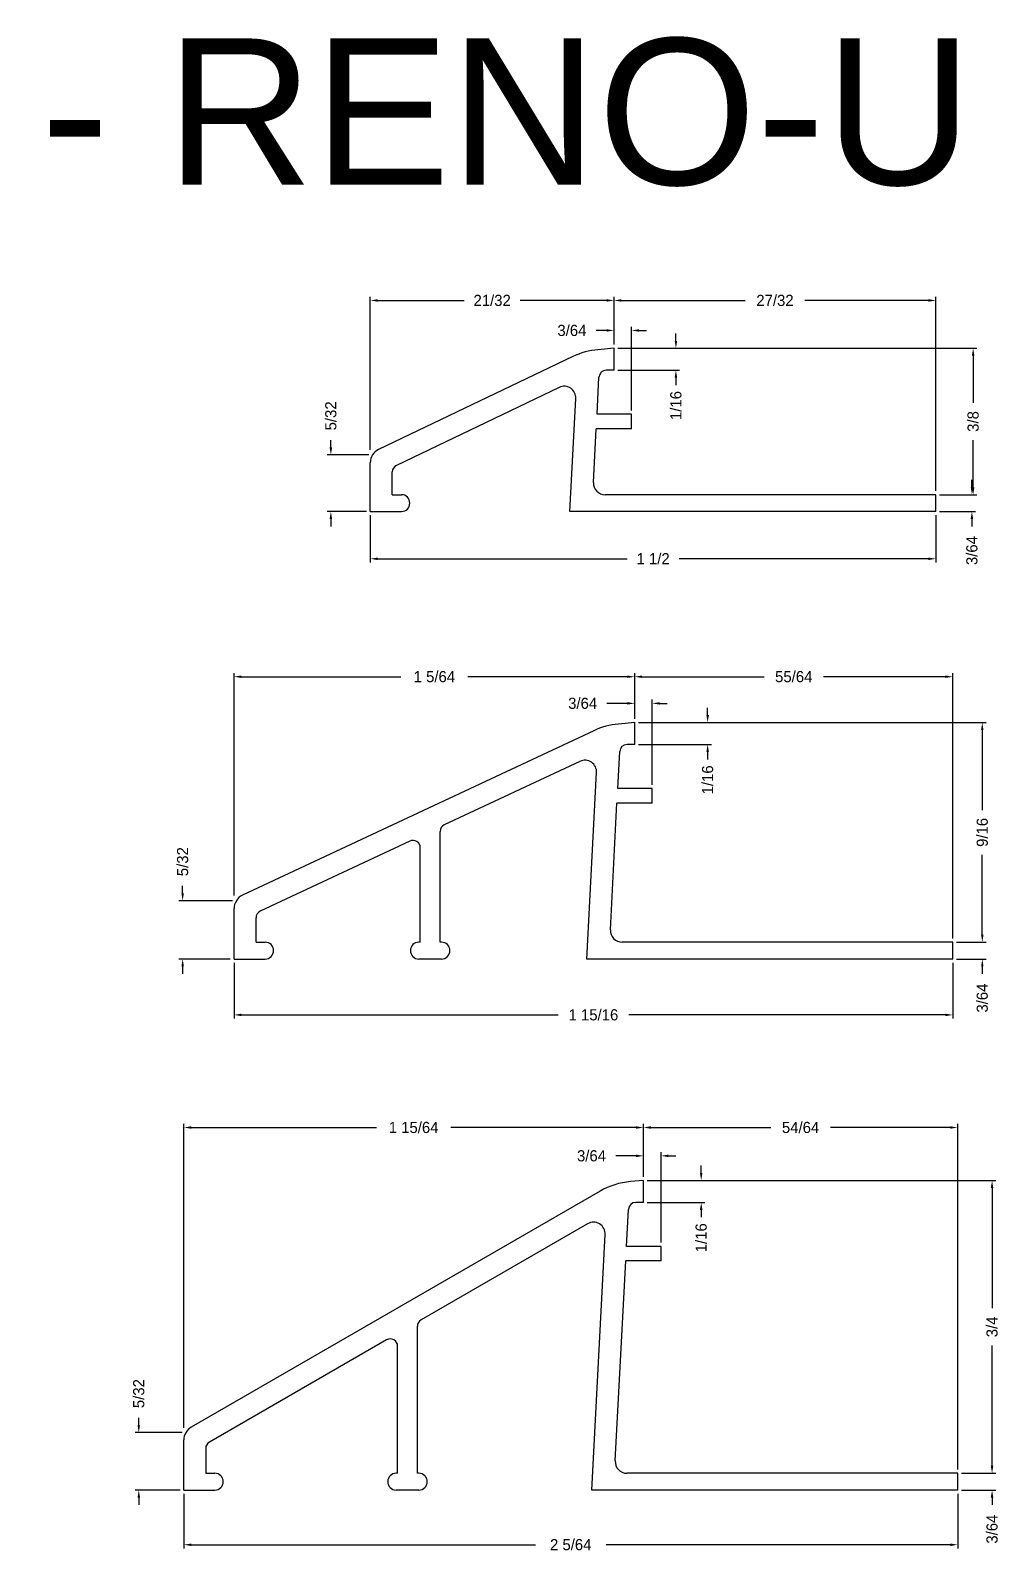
# Model space of a CAD drawing. Extents: x 0.39 to 5.6, y 0.63 to 4.76.
# Drawn here: x 2.995 to 5.601, y 0.635 to 4.752 of the extents above; entities that cross this region are included whole.
import ezdxf

# ---------------------------------------------------------------- set-up
doc = ezdxf.new("R2010")
doc.units = 0
doc.header["$MEASUREMENT"] = 0
for name, color, linetype in [('DETAIL', 7, 'CONTINUOUS'), ('SCHLUTER-RENO-U-100', 7, 'CONTINUOUS'), ('SCHLUTER-RENO-U-150', 7, 'CONTINUOUS'), ('SCHLUTER-RENO-U-200', 7, 'CONTINUOUS'), ('TEXT', 7, 'CONTINUOUS')]:
    doc.layers.add(name, color=color, linetype=linetype)
doc.styles.add('STYLE1', font='ARIAL.TTF')
doc.dimstyles.get("Standard").update_dxf_attribs({"dimtxt": 0.18, "dimasz": 0.18, "dimexe": 0.18, "dimexo": 0.0625, "dimgap": 0.09, "dimtad": 0, "dimtih": 1, "dimtoh": 1, "dimdec": 4, "dimzin": 0, "dimdsep": 46, "dimtxsty": 'Standard', "dimcen": 0.09, "dimadec": 0, "dimazin": 0, "dimtfac": 1, "dimtdec": 4, "dimtofl": 0, "dimtmove": 0, "dimatfit": 0, "dimfxl": 0, "dimtolj": 1, "dimtzin": 0, "dimarcsym": 0})

# ---------------------------------------------------------------- blocks, each defined once
blk = doc.blocks.new('*D0')
at = {"layer": 'DETAIL', "color": 0, "linetype": 'Continuous', "lineweight": -2}
for p, q in [((3.407, 0.9941), (3.407, 1.8117)), ((4.6433, 1.6693), (4.6433, 1.8117)), ((3.427, 1.8017), (3.9252, 1.8017)), ((4.6233, 1.8017), (4.1252, 1.8017))]:
    blk.add_line(p, q, dxfattribs=at)
at = {"layer": 'DETAIL', "color": 0, "linetype": 'Continuous'}
for points in [[(3.427, 1.8051), (3.427, 1.7984), (3.407, 1.8017)], [(4.6233, 1.8051), (4.6233, 1.7984), (4.6433, 1.8017)]]:
    blk.add_solid(points, dxfattribs=at)
at = {"layer": 'DETAIL', "color": 7, "linetype": 'Continuous', "insert": (4.0252, 1.8017), "char_height": 0.03, "attachment_point": 5}
blk.add_mtext('\\A1;1 15/64', dxfattribs=at)
blk = doc.blocks.new('*D2')
at = {"layer": 'DETAIL', "color": 0, "linetype": 'Continuous', "lineweight": -2}
for p, q in [((3.5422, 2.4256), (3.5422, 3.024)), ((3.5622, 3.014), (3.991, 3.014)), ((4.5998, 3.014), (4.171, 3.014)), ((4.6198, 2.9007), (4.6198, 3.024))]:
    blk.add_line(p, q, dxfattribs=at)
at = {"layer": 'DETAIL', "color": 0, "linetype": 'Continuous'}
for points in [[(3.5622, 3.0174), (3.5622, 3.0107), (3.5422, 3.014)], [(4.5998, 3.0174), (4.5998, 3.0107), (4.6198, 3.014)]]:
    blk.add_solid(points, dxfattribs=at)
at = {"layer": 'DETAIL', "color": 7, "linetype": 'Continuous', "insert": (4.081, 3.014), "char_height": 0.03, "attachment_point": 5}
blk.add_mtext('\\A1;1 5/64', dxfattribs=at)
blk = doc.blocks.new('*D4')
at = {"layer": 'DETAIL', "color": 0, "linetype": 'Continuous', "lineweight": -2}
for p, q in [((3.9086, 3.6243), (3.9086, 4.0359)), ((4.5641, 3.9073), (4.5641, 4.0359)), ((3.9286, 4.0259), (4.1614, 4.0259)), ((4.5441, 4.0259), (4.3114, 4.0259))]:
    blk.add_line(p, q, dxfattribs=at)
at = {"layer": 'DETAIL', "color": 0, "linetype": 'Continuous'}
for points in [[(3.9286, 4.0293), (3.9286, 4.0226), (3.9086, 4.0259)], [(4.5441, 4.0293), (4.5441, 4.0226), (4.5641, 4.0259)]]:
    blk.add_solid(points, dxfattribs=at)
at = {"layer": 'DETAIL', "color": 7, "linetype": 'Continuous', "insert": (4.2364, 4.0259), "char_height": 0.03, "attachment_point": 5}
blk.add_mtext('\\A1;21/32', dxfattribs=at)
blk = doc.blocks.new('*D6')
at = {"layer": 'DETAIL', "color": 0, "linetype": 'Continuous', "lineweight": -2}
for p, q in [((4.6433, 1.6693), (4.6433, 1.7355)), ((4.6905, 1.4922), (4.6905, 1.7355)), ((4.6233, 1.7255), (4.5686, 1.7255)), ((4.7105, 1.7255), (4.7305, 1.7255))]:
    blk.add_line(p, q, dxfattribs=at)
at = {"layer": 'DETAIL', "color": 0, "linetype": 'Continuous'}
for points in [[(4.6233, 1.7289), (4.6233, 1.7222), (4.6433, 1.7255)], [(4.7105, 1.7289), (4.7105, 1.7222), (4.6905, 1.7255)]]:
    blk.add_solid(points, dxfattribs=at)
at = {"layer": 'DETAIL', "color": 7, "linetype": 'Continuous', "insert": (4.5036, 1.7255), "char_height": 0.03, "attachment_point": 5}
blk.add_mtext('\\A1;3/64', dxfattribs=at)
blk = doc.blocks.new('*D7')
at = {"layer": 'DETAIL', "color": 0, "linetype": 'Continuous', "lineweight": -2}
for p, q in [((4.7986, 1.6793), (4.7986, 1.6993)), ((4.6533, 1.6593), (4.8086, 1.6593)), ((4.6533, 1.6003), (4.8086, 1.6003)), ((4.7986, 1.5803), (4.7986, 1.5603))]:
    blk.add_line(p, q, dxfattribs=at)
at = {"layer": 'DETAIL', "color": 0, "linetype": 'Continuous'}
for points in [[(4.7952, 1.6793), (4.8019, 1.6793), (4.7986, 1.6593)], [(4.7952, 1.5803), (4.8019, 1.5803), (4.7986, 1.6003)]]:
    blk.add_solid(points, dxfattribs=at)
at = {"layer": 'DETAIL', "color": 7, "linetype": 'Continuous', "insert": (4.7986, 1.5053), "char_height": 0.03, "attachment_point": 5, "rotation": 90}
blk.add_mtext('\\A1;1/16', dxfattribs=at)
blk = doc.blocks.new('*D8')
at = {"layer": 'DETAIL', "color": 0, "linetype": 'Continuous', "lineweight": -2}
for p, q in [((5.5809, 0.8919), (5.5809, 0.9119)), ((5.4984, 0.8719), (5.5909, 0.8719)), ((5.4984, 0.8266), (5.5909, 0.8266)), ((5.5809, 0.8066), (5.5809, 0.7866))]:
    blk.add_line(p, q, dxfattribs=at)
at = {"layer": 'DETAIL', "color": 0, "linetype": 'Continuous'}
for points in [[(5.5775, 0.8919), (5.5842, 0.8919), (5.5809, 0.8719)], [(5.5775, 0.8066), (5.5842, 0.8066), (5.5809, 0.8266)]]:
    blk.add_solid(points, dxfattribs=at)
at = {"layer": 'DETAIL', "color": 7, "linetype": 'Continuous', "insert": (5.5809, 0.7216), "char_height": 0.03, "attachment_point": 5, "rotation": 90}
blk.add_mtext('\\A1;3/64', dxfattribs=at)
blk = doc.blocks.new('*D9')
at = {"layer": 'DETAIL', "color": 0, "linetype": 'Continuous', "lineweight": -2}
for p, q in [((4.6533, 1.6593), (5.5909, 1.6593)), ((5.5809, 1.6393), (5.5809, 1.3156)), ((5.5809, 0.8919), (5.5809, 1.2156)), ((5.4984, 0.8719), (5.5909, 0.8719))]:
    blk.add_line(p, q, dxfattribs=at)
at = {"layer": 'DETAIL', "color": 0, "linetype": 'Continuous'}
for points in [[(5.5775, 1.6393), (5.5842, 1.6393), (5.5809, 1.6593)], [(5.5775, 0.8919), (5.5842, 0.8919), (5.5809, 0.8719)]]:
    blk.add_solid(points, dxfattribs=at)
at = {"layer": 'DETAIL', "color": 7, "linetype": 'Continuous', "insert": (5.5809, 1.2656), "char_height": 0.03, "attachment_point": 5, "rotation": 90}
blk.add_mtext('\\A1;3/4', dxfattribs=at)
blk = doc.blocks.new('*D10')
at = {"layer": 'DETAIL', "color": 0, "linetype": 'Continuous', "lineweight": -2}
for p, q in [((3.407, 0.8166), (3.407, 0.6697)), ((5.4884, 0.8166), (5.4884, 0.6697)), ((3.427, 0.6797), (4.3527, 0.6797)), ((5.4684, 0.6797), (4.5427, 0.6797))]:
    blk.add_line(p, q, dxfattribs=at)
at = {"layer": 'DETAIL', "color": 0, "linetype": 'Continuous'}
for points in [[(3.427, 0.683), (3.427, 0.6763), (3.407, 0.6797)], [(5.4684, 0.683), (5.4684, 0.6763), (5.4884, 0.6797)]]:
    blk.add_solid(points, dxfattribs=at)
at = {"layer": 'DETAIL', "color": 7, "linetype": 'Continuous', "insert": (4.4477, 0.6797), "char_height": 0.03, "attachment_point": 5}
blk.add_mtext('\\A1;2 5/64', dxfattribs=at)
blk = doc.blocks.new('*D16')
at = {"layer": 'DETAIL', "color": 0, "linetype": 'Continuous', "lineweight": -2}
for p, q in [((4.8159, 2.9107), (4.8159, 2.9307)), ((4.6298, 2.8907), (4.8259, 2.8907)), ((4.6298, 2.8316), (4.8259, 2.8316)), ((4.8159, 2.8116), (4.8159, 2.7916))]:
    blk.add_line(p, q, dxfattribs=at)
at = {"layer": 'DETAIL', "color": 0, "linetype": 'Continuous'}
for points in [[(4.8126, 2.9107), (4.8193, 2.9107), (4.8159, 2.8907)], [(4.8126, 2.8116), (4.8193, 2.8116), (4.8159, 2.8316)]]:
    blk.add_solid(points, dxfattribs=at)
at = {"layer": 'DETAIL', "color": 7, "linetype": 'Continuous', "insert": (4.8159, 2.7366), "char_height": 0.03, "attachment_point": 5, "rotation": 90}
blk.add_mtext('\\A1;1/16', dxfattribs=at)
blk = doc.blocks.new('*D17')
at = {"layer": 'DETAIL', "color": 0, "linetype": 'Continuous', "lineweight": -2}
for p, q in [((4.5998, 2.9424), (4.5448, 2.9424)), ((4.6198, 2.9007), (4.6198, 2.9524)), ((4.6671, 2.7235), (4.6671, 2.9524)), ((4.6871, 2.9424), (4.7071, 2.9424))]:
    blk.add_line(p, q, dxfattribs=at)
at = {"layer": 'DETAIL', "color": 0, "linetype": 'Continuous'}
for points in [[(4.5998, 2.9457), (4.5998, 2.939), (4.6198, 2.9424)], [(4.6871, 2.9457), (4.6871, 2.939), (4.6671, 2.9424)]]:
    blk.add_solid(points, dxfattribs=at)
at = {"layer": 'DETAIL', "color": 7, "linetype": 'Continuous', "insert": (4.4798, 2.9424), "char_height": 0.03, "attachment_point": 5}
blk.add_mtext('\\A1;3/64', dxfattribs=at)
blk = doc.blocks.new('*D18')
at = {"layer": 'DETAIL', "color": 0, "linetype": 'Continuous', "lineweight": -2}
for p, q in [((3.5422, 2.2448), (3.5422, 2.0946)), ((5.4753, 2.2448), (5.4753, 2.0946)), ((3.5622, 2.1046), (4.4137, 2.1046)), ((5.4553, 2.1046), (4.6037, 2.1046))]:
    blk.add_line(p, q, dxfattribs=at)
at = {"layer": 'DETAIL', "color": 0, "linetype": 'Continuous'}
for points in [[(3.5622, 2.1079), (3.5622, 2.1012), (3.5422, 2.1046)], [(5.4553, 2.1079), (5.4553, 2.1012), (5.4753, 2.1046)]]:
    blk.add_solid(points, dxfattribs=at)
at = {"layer": 'DETAIL', "color": 7, "linetype": 'Continuous', "insert": (4.5087, 2.1046), "char_height": 0.03, "attachment_point": 5}
blk.add_mtext('\\A1;1 15/16', dxfattribs=at)
blk = doc.blocks.new('*D19')
at = {"layer": 'DETAIL', "color": 0, "linetype": 'Continuous', "lineweight": -2}
for p, q in [((5.5546, 2.3201), (5.5546, 2.3401)), ((5.4853, 2.3001), (5.5646, 2.3001)), ((5.4853, 2.2548), (5.5646, 2.2548)), ((5.5546, 2.2348), (5.5546, 2.2148))]:
    blk.add_line(p, q, dxfattribs=at)
at = {"layer": 'DETAIL', "color": 0, "linetype": 'Continuous'}
for points in [[(5.5513, 2.3201), (5.5579, 2.3201), (5.5546, 2.3001)], [(5.5513, 2.2348), (5.5579, 2.2348), (5.5546, 2.2548)]]:
    blk.add_solid(points, dxfattribs=at)
at = {"layer": 'DETAIL', "color": 7, "linetype": 'Continuous', "insert": (5.5546, 2.1498), "char_height": 0.03, "attachment_point": 5, "rotation": 90}
blk.add_mtext('\\A1;3/64', dxfattribs=at)
blk = doc.blocks.new('*D20')
at = {"layer": 'DETAIL', "color": 0, "linetype": 'Continuous', "lineweight": -2}
for p, q in [((4.6298, 2.8907), (5.5646, 2.8907)), ((5.5546, 2.8707), (5.5546, 2.6554)), ((5.5546, 2.3201), (5.5546, 2.5354)), ((5.4853, 2.3001), (5.5646, 2.3001))]:
    blk.add_line(p, q, dxfattribs=at)
at = {"layer": 'DETAIL', "color": 0, "linetype": 'Continuous'}
for points in [[(5.5513, 2.8707), (5.5579, 2.8707), (5.5546, 2.8907)], [(5.5513, 2.3201), (5.5579, 2.3201), (5.5546, 2.3001)]]:
    blk.add_solid(points, dxfattribs=at)
at = {"layer": 'DETAIL', "color": 7, "linetype": 'Continuous', "insert": (5.5546, 2.5954), "char_height": 0.03, "attachment_point": 5, "rotation": 90}
blk.add_mtext('\\A1;9/16', dxfattribs=at)
blk = doc.blocks.new('*D26')
at = {"layer": 'DETAIL', "color": 0, "linetype": 'Continuous', "lineweight": -2}
for p, q in [((4.7306, 3.9173), (4.7306, 3.9373)), ((4.5741, 3.8973), (4.7406, 3.8973)), ((4.5741, 3.8383), (4.7406, 3.8383)), ((4.7306, 3.8183), (4.7306, 3.7983))]:
    blk.add_line(p, q, dxfattribs=at)
at = {"layer": 'DETAIL', "color": 0, "linetype": 'Continuous'}
for points in [[(4.7273, 3.9173), (4.734, 3.9173), (4.7306, 3.8973)], [(4.7273, 3.8183), (4.734, 3.8183), (4.7306, 3.8383)]]:
    blk.add_solid(points, dxfattribs=at)
at = {"layer": 'DETAIL', "color": 7, "linetype": 'Continuous', "insert": (4.7306, 3.7433), "char_height": 0.03, "attachment_point": 5, "rotation": 90}
blk.add_mtext('\\A1;1/16', dxfattribs=at)
blk = doc.blocks.new('*D27')
at = {"layer": 'DETAIL', "color": 0, "linetype": 'Continuous', "lineweight": -2}
for p, q in [((4.5641, 3.9073), (4.5641, 3.9552)), ((4.6113, 3.7302), (4.6113, 3.9552)), ((4.5441, 3.9452), (4.5159, 3.9452)), ((4.6313, 3.9452), (4.6513, 3.9452))]:
    blk.add_line(p, q, dxfattribs=at)
at = {"layer": 'DETAIL', "color": 0, "linetype": 'Continuous'}
for points in [[(4.5441, 3.9486), (4.5441, 3.9419), (4.5641, 3.9452)], [(4.6313, 3.9486), (4.6313, 3.9419), (4.6113, 3.9452)]]:
    blk.add_solid(points, dxfattribs=at)
at = {"layer": 'DETAIL', "color": 7, "linetype": 'Continuous', "insert": (4.4509, 3.9452), "char_height": 0.03, "attachment_point": 5}
blk.add_mtext('\\A1;3/64', dxfattribs=at)
blk = doc.blocks.new('*D28')
at = {"layer": 'DETAIL', "color": 0, "linetype": 'Continuous', "lineweight": -2}
for p, q in [((3.9086, 3.4483), (3.9086, 3.3212)), ((5.4299, 3.4483), (5.4299, 3.3212)), ((3.9286, 3.3312), (4.5993, 3.3312)), ((5.4099, 3.3312), (4.7393, 3.3312))]:
    blk.add_line(p, q, dxfattribs=at)
at = {"layer": 'DETAIL', "color": 0, "linetype": 'Continuous'}
for points in [[(3.9286, 3.3345), (3.9286, 3.3278), (3.9086, 3.3312)], [(5.4099, 3.3345), (5.4099, 3.3278), (5.4299, 3.3312)]]:
    blk.add_solid(points, dxfattribs=at)
at = {"layer": 'DETAIL', "color": 7, "linetype": 'Continuous', "insert": (4.6693, 3.3312), "char_height": 0.03, "attachment_point": 5}
blk.add_mtext('\\A1;1 1/2', dxfattribs=at)
blk = doc.blocks.new('*D29')
at = {"layer": 'DETAIL', "color": 0, "linetype": 'Continuous', "lineweight": -2}
for p, q in [((4.5741, 3.8973), (5.54, 3.8973)), ((5.53, 3.8773), (5.53, 3.7505)), ((5.53, 3.5236), (5.53, 3.6505)), ((5.4399, 3.5036), (5.54, 3.5036))]:
    blk.add_line(p, q, dxfattribs=at)
at = {"layer": 'DETAIL', "color": 0, "linetype": 'Continuous'}
for points in [[(5.5266, 3.8773), (5.5333, 3.8773), (5.53, 3.8973)], [(5.5266, 3.5236), (5.5333, 3.5236), (5.53, 3.5036)]]:
    blk.add_solid(points, dxfattribs=at)
at = {"layer": 'DETAIL', "color": 7, "linetype": 'Continuous', "insert": (5.53, 3.7005), "char_height": 0.03, "attachment_point": 5, "rotation": 90}
blk.add_mtext('\\A1;3/8', dxfattribs=at)
blk = doc.blocks.new('*D30')
at = {"layer": 'DETAIL', "color": 0, "linetype": 'Continuous', "lineweight": -2}
for p, q in [((5.5267, 3.5236), (5.5267, 3.5436)), ((5.4399, 3.5036), (5.5367, 3.5036)), ((5.4399, 3.4583), (5.5367, 3.4583)), ((5.5267, 3.4383), (5.5267, 3.4183))]:
    blk.add_line(p, q, dxfattribs=at)
at = {"layer": 'DETAIL', "color": 0, "linetype": 'Continuous'}
for points in [[(5.5234, 3.5236), (5.53, 3.5236), (5.5267, 3.5036)], [(5.5234, 3.4383), (5.53, 3.4383), (5.5267, 3.4583)]]:
    blk.add_solid(points, dxfattribs=at)
at = {"layer": 'DETAIL', "color": 7, "linetype": 'Continuous', "insert": (5.5267, 3.3533), "char_height": 0.03, "attachment_point": 5, "rotation": 90}
blk.add_mtext('\\A1;3/64', dxfattribs=at)
blk = doc.blocks.new('*D38')
at = {"layer": 'DETAIL', "color": 0, "linetype": 'Continuous', "lineweight": -2}
for p, q in [((4.5641, 3.9073), (4.5641, 4.0359)), ((5.4299, 3.5136), (5.4299, 4.0359)), ((4.5841, 4.0259), (4.917, 4.0259)), ((5.4099, 4.0259), (5.077, 4.0259))]:
    blk.add_line(p, q, dxfattribs=at)
at = {"layer": 'DETAIL', "color": 0, "linetype": 'Continuous'}
for points in [[(4.5841, 4.0293), (4.5841, 4.0226), (4.5641, 4.0259)], [(5.4099, 4.0293), (5.4099, 4.0226), (5.4299, 4.0259)]]:
    blk.add_solid(points, dxfattribs=at)
at = {"layer": 'DETAIL', "color": 7, "linetype": 'Continuous', "insert": (4.997, 4.0259), "char_height": 0.03, "attachment_point": 5}
blk.add_mtext('\\A1;27/32', dxfattribs=at)
blk = doc.blocks.new('*D39')
at = {"layer": 'DETAIL', "color": 0, "linetype": 'Continuous', "lineweight": -2}
for p, q in [((3.8026, 3.6305), (3.8026, 3.6505)), ((3.9047, 3.6105), (3.7926, 3.6105)), ((3.8986, 3.4583), (3.7926, 3.4583)), ((3.8026, 3.4383), (3.8026, 3.4183))]:
    blk.add_line(p, q, dxfattribs=at)
at = {"layer": 'DETAIL', "color": 0, "linetype": 'Continuous'}
for points in [[(3.7993, 3.6305), (3.806, 3.6305), (3.8026, 3.6105)], [(3.7993, 3.4383), (3.806, 3.4383), (3.8026, 3.4583)]]:
    blk.add_solid(points, dxfattribs=at)
at = {"layer": 'DETAIL', "color": 7, "linetype": 'Continuous', "insert": (3.8026, 3.7155), "char_height": 0.03, "attachment_point": 5, "rotation": 90}
blk.add_mtext('\\A1;5/32', dxfattribs=at)
blk = doc.blocks.new('*D42')
at = {"layer": 'DETAIL', "color": 0, "linetype": 'Continuous', "lineweight": -2}
for p, q in [((4.6198, 2.9007), (4.6198, 3.024)), ((4.6398, 3.014), (4.9675, 3.014)), ((5.4553, 3.014), (5.1275, 3.014)), ((5.4753, 2.3101), (5.4753, 3.024))]:
    blk.add_line(p, q, dxfattribs=at)
at = {"layer": 'DETAIL', "color": 0, "linetype": 'Continuous'}
for points in [[(4.6398, 3.0174), (4.6398, 3.0107), (4.6198, 3.014)], [(5.4553, 3.0174), (5.4553, 3.0107), (5.4753, 3.014)]]:
    blk.add_solid(points, dxfattribs=at)
at = {"layer": 'DETAIL', "color": 7, "linetype": 'Continuous', "insert": (5.0475, 3.014), "char_height": 0.03, "attachment_point": 5}
blk.add_mtext('\\A1;55/64', dxfattribs=at)
blk = doc.blocks.new('*D43')
at = {"layer": 'DETAIL', "color": 0, "linetype": 'Continuous', "lineweight": -2}
for p, q in [((3.404, 2.4317), (3.404, 2.4517)), ((3.5384, 2.4117), (3.394, 2.4117)), ((3.5322, 2.2548), (3.394, 2.2548)), ((3.404, 2.2348), (3.404, 2.2148))]:
    blk.add_line(p, q, dxfattribs=at)
at = {"layer": 'DETAIL', "color": 0, "linetype": 'Continuous'}
for points in [[(3.4007, 2.4317), (3.4073, 2.4317), (3.404, 2.4117)], [(3.4007, 2.2348), (3.4073, 2.2348), (3.404, 2.2548)]]:
    blk.add_solid(points, dxfattribs=at)
at = {"layer": 'DETAIL', "color": 7, "linetype": 'Continuous', "insert": (3.404, 2.5167), "char_height": 0.03, "attachment_point": 5, "rotation": 90}
blk.add_mtext('\\A1;5/32', dxfattribs=at)
blk = doc.blocks.new('*D46')
at = {"layer": 'DETAIL', "color": 0, "linetype": 'Continuous', "lineweight": -2}
for p, q in [((4.6433, 1.6693), (4.6433, 1.8117)), ((5.4884, 0.8819), (5.4884, 1.8117)), ((4.6633, 1.8017), (4.9859, 1.8017)), ((5.4684, 1.8017), (5.1459, 1.8017))]:
    blk.add_line(p, q, dxfattribs=at)
at = {"layer": 'DETAIL', "color": 0, "linetype": 'Continuous'}
for points in [[(4.6633, 1.8051), (4.6633, 1.7984), (4.6433, 1.8017)], [(5.4684, 1.8051), (5.4684, 1.7984), (5.4884, 1.8017)]]:
    blk.add_solid(points, dxfattribs=at)
at = {"layer": 'DETAIL', "color": 7, "linetype": 'Continuous', "insert": (5.0659, 1.8017), "char_height": 0.03, "attachment_point": 5}
blk.add_mtext('\\A1;54/64', dxfattribs=at)
blk = doc.blocks.new('*D47')
at = {"layer": 'DETAIL', "color": 0, "linetype": 'Continuous', "lineweight": -2}
for p, q in [((3.286, 1.0011), (3.286, 1.0211)), ((3.4023, 0.9811), (3.276, 0.9811)), ((3.397, 0.8266), (3.276, 0.8266)), ((3.286, 0.8066), (3.286, 0.7866))]:
    blk.add_line(p, q, dxfattribs=at)
at = {"layer": 'DETAIL', "color": 0, "linetype": 'Continuous'}
for points in [[(3.2826, 1.0011), (3.2893, 1.0011), (3.286, 0.9811)], [(3.2826, 0.8066), (3.2893, 0.8066), (3.286, 0.8266)]]:
    blk.add_solid(points, dxfattribs=at)
at = {"layer": 'DETAIL', "color": 7, "linetype": 'Continuous', "insert": (3.286, 1.0861), "char_height": 0.03, "attachment_point": 5, "rotation": 90}
blk.add_mtext('\\A1;5/32', dxfattribs=at)

msp = doc.modelspace()

# ---------------------------------------------------------------- linework, layer by layer
at = {"layer": 'SCHLUTER-RENO-U-100', "color": 7, "linetype": 'Continuous'}
for p, q in [((4.4531202, 3.8749976), (3.9309933, 3.6249931)), ((4.5641035, 3.8973251), (4.5209763, 3.893552)), ((4.5641035, 3.8382701), (4.5641035, 3.8973251)), ((4.5641035, 3.8382701), (4.5433598, 3.8382701)), ((4.4164875, 3.7919815), (3.9788646, 3.5824391)), ((4.5184896, 3.7201601), (4.5237018, 3.8196154)), ((4.4456326, 3.4583496), (4.4615424, 3.7619256)), ((4.6113475, 3.7201601), (4.5184896, 3.7201601)), ((4.6113475, 3.6807901), (4.6113475, 3.7201601)), ((4.5088785, 3.5367695), (4.5164263, 3.6807901)), ((4.6113475, 3.6807901), (4.5164263, 3.6807901)), ((3.9086258, 3.4583496), (3.9086258, 3.5894838)), ((3.9676808, 3.5036251), (3.9676808, 3.5646845)), ((3.9676808, 3.5036251), (3.9922871, 3.5036251)), ((5.4298826, 3.5036251), (4.5403313, 3.5036251)), ((5.4298826, 3.4583496), (5.4298826, 3.5036251)), ((3.9086258, 3.4583496), (3.9922871, 3.4583496)), ((5.4298826, 3.4583496), (4.4456326, 3.4583496))]:
    msp.add_line(p, q, dxfattribs=at)
for centre, radius, start, end in [((4.5381329, 3.6974511), 0.19685, 95, 115.5860023), ((4.5433598, 3.8185851), 0.019685, 90, 177), ((4.4300895, 3.763574), 0.031496, 357, 115.5860023), ((3.9479958, 3.5894838), 0.03937, 115.5860023, 180), ((3.9873658, 3.5646845), 0.019685, 115.5860023, 180), ((3.9922871, 3.4809874), 0.0226378, 0, 90), ((4.5403313, 3.5351211), 0.031496, 177, 270), ((3.9922871, 3.4809874), 0.0226378, 270, 0)]:
    msp.add_arc(centre, radius, start, end, dxfattribs=at)
at = {"layer": 'SCHLUTER-RENO-U-150', "color": 7, "linetype": 'Continuous'}
for p, q in [((4.6198098, 2.8906525), (4.5758475, 2.8868063)), ((4.6198098, 2.8315975), (4.6198098, 2.8906525)), ((4.5094593, 2.8689473), (3.5648665, 2.4262018)), ((4.5741959, 2.7134875), (4.5794081, 2.8129427)), ((4.6198098, 2.8315975), (4.5990661, 2.8315975)), ((4.4724797, 2.7863942), (4.1076695, 2.6154019)), ((4.4910224, 2.254827), (4.5172997, 2.7562271)), ((4.6670538, 2.7134875), (4.5741959, 2.7134875)), ((4.6670538, 2.6741175), (4.6670538, 2.7134875)), ((4.5542683, 2.3332469), (4.5721326, 2.6741175)), ((4.6670538, 2.6741175), (4.5721326, 2.6741175)), ((4.0963389, 2.3001025), (4.0963389, 2.5975777)), ((4.01515, 2.5720365), (3.612591, 2.3833508)), ((4.0431894, 2.3001025), (4.0431894, 2.5542123)), ((3.5422054, 2.254827), (3.5422054, 2.3905534)), ((3.6012604, 2.3001025), (3.6012604, 2.3655266)), ((3.6012604, 2.3001025), (3.6258667, 2.3001025)), ((4.0431894, 2.3001025), (4.0392524, 2.3001025)), ((4.1002759, 2.3001025), (4.0963389, 2.3001025)), ((5.4752724, 2.3001025), (4.5857211, 2.3001025)), ((5.4752724, 2.254827), (5.4752724, 2.3001025)), ((3.5422054, 2.254827), (3.6258667, 2.254827)), ((4.1002759, 2.254827), (4.0392524, 2.254827)), ((5.4752724, 2.254827), (4.4910224, 2.254827))]:
    msp.add_line(p, q, dxfattribs=at)
for centre, radius, start, end in [((4.5930041, 2.6907054), 0.19685, 95, 115.1132245), ((4.5990661, 2.8119125), 0.019685, 90, 177), ((4.4858469, 2.7578755), 0.031496, 357, 115.1132245), ((4.1160239, 2.5975777), 0.019685, 115.1132245, 180), ((4.0235044, 2.5542123), 0.019685, 0, 115.1132245), ((3.5815754, 2.3905534), 0.03937, 115.1132245, 180), ((3.6209454, 2.3655266), 0.019685, 115.1132245, 180), ((4.5857211, 2.3315985), 0.031496, 177, 270), ((3.6258667, 2.2774647), 0.0226378, 0, 90), ((3.6258667, 2.2774647), 0.0226378, 270, 0), ((4.0392524, 2.2774647), 0.0226378, 90, 180), ((4.0392524, 2.2774647), 0.0226378, 180, 270), ((4.1002759, 2.2774647), 0.0226378, 0, 90), ((4.1002759, 2.2774647), 0.0226378, 270, 0)]:
    msp.add_arc(centre, radius, start, end, dxfattribs=at)
at = {"layer": 'SCHLUTER-RENO-U-200', "color": 7, "linetype": 'Continuous'}
for p, q in [((4.6433025, 1.6593187), (4.608037, 1.6562333)), ((4.6433025, 1.6002637), (4.6433025, 1.6593187)), ((4.5267686, 1.6306095), (3.4267064, 0.9954883)), ((4.5976886, 1.4821537), (4.6029008, 1.5816089)), ((4.6433025, 1.6002637), (4.6225588, 1.6002637)), ((4.4930212, 1.5429346), (4.0451776, 1.284372)), ((4.5041987, 0.8266432), (4.5402221, 1.5140099)), ((4.6905465, 1.4821537), (4.5976886, 1.4821537)), ((4.6905465, 1.4427837), (4.6905465, 1.4821537)), ((4.5674446, 0.905063), (4.5956253, 1.4427837)), ((4.6905465, 1.4427837), (4.5956253, 1.4427837)), ((4.0353351, 0.8719187), (4.0353351, 1.2673243)), ((3.9526581, 1.2309558), (3.4759189, 0.9557103)), ((3.9821856, 0.8719187), (3.9821856, 1.2139081)), ((3.4070214, 0.8266432), (3.4070214, 0.9613929)), ((3.4660764, 0.9386626), (3.4660764, 0.8719187)), ((3.4660764, 0.8719187), (3.4906827, 0.8719187)), ((3.9821856, 0.8719187), (3.9782486, 0.8719187)), ((4.0392721, 0.8719187), (4.0353351, 0.8719187)), ((5.4884495, 0.8719187), (4.5988974, 0.8719187)), ((5.4884495, 0.8266432), (5.4884495, 0.8719187)), ((3.4070214, 0.8266432), (3.4906827, 0.8266432)), ((4.0392721, 0.8266432), (3.9782486, 0.8266432)), ((5.4884495, 0.8266432), (4.5041987, 0.8266432))]:
    msp.add_line(p, q, dxfattribs=at)
for centre, radius, start, end in [((4.6251936, 1.4601324), 0.19685, 95, 120), ((4.6225588, 1.5805787), 0.019685, 90, 177), ((4.5087692, 1.5156583), 0.031496, 357, 120), ((4.0550201, 1.2673243), 0.019685, 120, 180), ((3.9625006, 1.2139081), 0.019685, 360, 120), ((3.4463914, 0.9613929), 0.03937, 120, 180), ((3.4857614, 0.9386626), 0.019685, 120, 180), ((3.4906827, 0.8492809), 0.0226378, 0, 90), ((3.9782486, 0.8492809), 0.0226378, 90, 180), ((4.0392721, 0.8492809), 0.0226378, 0, 90), ((4.5988974, 0.9034147), 0.031496, 177, 270), ((3.4906827, 0.8492809), 0.0226378, 270, 0), ((3.9782486, 0.8492809), 0.0226378, 180, 270), ((4.0392721, 0.8492809), 0.0226378, 270, 0)]:
    msp.add_arc(centre, radius, start, end, dxfattribs=at)

# ---------------------------------------------------------------- texts
at = {"layer": 'TEXT', "color": 7, "linetype": 'Continuous', "style": 'STYLE1'}
msp.add_text('Schluter  - RENO-U', height=0.3937, dxfattribs=at).set_placement((0.7001243, 4.3369335))

# ---------------------------------------------------------------- dimensions: what is measured, and where the dimension line sits
at = {"layer": 'DETAIL', "color": 7, "linetype": 'Continuous'}
for base, p1, p2, picture, middle in [((3.9086258, 4.0259475), (4.5641035, 3.8973251), (3.9086258, 3.6142831), '*D4', (4.2363647, 4.0259475)), ((3.5422054, 3.0140236), (4.6198098, 2.8906525), (3.5422054, 2.4155802), '*D2', (4.0810076, 3.0140236)), ((5.4752724, 2.1045677), (3.5422054, 2.254827), (5.4752724, 2.254827), '*D18', (4.5087389, 2.1045677)), ((3.4070214, 1.8017495), (4.6433025, 1.6593187), (3.4070214, 0.9841232), '*D0', (4.025162, 1.8017495)), ((5.4884495, 0.6796647), (3.4070214, 0.8266432), (5.4884495, 0.8266432), '*D10', (4.4477355, 0.6796647))]:
    dim = msp.add_linear_dim(base=base, p1=p1, p2=p2, dimstyle='Standard', override={"dimtxt": 0.03, "dimasz": 0.02, "dimexe": 0.01, "dimexo": 0.01, "dimgap": 0.01, "dimtih": 0, "dimtoh": 0, "dimdec": 6, "dimlunit": 5, "dimcen": 0.005, "dimclrt": 7, "dimatfit": 3, "dimfrac": 2}, dxfattribs=at)
    dim.commit()
    dim.dimension.update_dxf_attribs({"geometry": picture, "text_midpoint": middle})
for base, p1, p2, text, override, picture, middle in [((5.4298826, 4.0259475), (4.5641035, 3.8973251), (5.4298826, 3.5036251), '27/32', {"dimtxt": 0.03, "dimasz": 0.02, "dimexe": 0.01, "dimexo": 0.01, "dimgap": 0.01, "dimtih": 0, "dimtoh": 0, "dimdec": 6, "dimcen": 0.005, "dimclrt": 7}, '*D38', (4.9969931, 4.0259475)), ((3.9086258, 3.3311528), (5.4298826, 3.4583496), (3.9086258, 3.4583496), '1 1/2', {"dimtxt": 0.03, "dimasz": 0.02, "dimexe": 0.01, "dimexo": 0.01, "dimgap": 0.01, "dimtih": 0, "dimtoh": 0, "dimdec": 6, "dimlunit": 5, "dimcen": 0.005, "dimclrt": 7, "dimatfit": 3, "dimfrac": 2}, '*D28', (4.6692542, 3.3311528)), ((5.4752724, 3.0140236), (4.6198098, 2.8906525), (5.4752724, 2.3001025), '55/64', {"dimtxt": 0.03, "dimasz": 0.02, "dimexe": 0.01, "dimexo": 0.01, "dimgap": 0.01, "dimtih": 0, "dimtoh": 0, "dimdec": 6, "dimcen": 0.005, "dimclrt": 7}, '*D42', (5.0475411, 3.0140236)), ((4.6433025, 1.8017495), (5.4884495, 0.8719187), (4.6433025, 1.6593187), '54/64', {"dimtxt": 0.03, "dimasz": 0.02, "dimexe": 0.01, "dimexo": 0.01, "dimgap": 0.01, "dimtih": 0, "dimtoh": 0, "dimdec": 6, "dimcen": 0.005, "dimclrt": 7}, '*D46', (5.065876, 1.8017495))]:
    dim = msp.add_linear_dim(base=base, p1=p1, p2=p2, text=text, dimstyle='Standard', override=override, dxfattribs=at)
    dim.commit()
    dim.dimension.update_dxf_attribs({"geometry": picture, "text_midpoint": middle})
for base, p1, p2, picture, middle in [((4.6113475, 3.9452396), (4.5641035, 3.8973251), (4.6113475, 3.7201601), '*D27', (4.450858, 3.9452396)), ((4.6670538, 2.9423518), (4.6198098, 2.8906525), (4.6670538, 2.7134875), '*D17', (4.4798017, 2.9423518)), ((4.6905465, 1.7255176), (4.6433025, 1.6593187), (4.6905465, 1.4821537), '*D6', (4.5035876, 1.7255176))]:
    dim = msp.add_linear_dim(base=base, p1=p1, p2=p2, dimstyle='Standard', override={"dimtxt": 0.03, "dimasz": 0.02, "dimexe": 0.01, "dimexo": 0.01, "dimgap": 0.01, "dimtih": 0, "dimtoh": 0, "dimdec": 6, "dimlunit": 5, "dimcen": 0.005, "dimclrt": 7, "dimatfit": 3, "dimfrac": 2}, dxfattribs=at)
    dim.commit()
    dim.dimension.update_dxf_attribs({"geometry": picture, "text_midpoint": middle, "dimtype": 160})
for base, p1, p2, picture, middle in [((4.7306409, 3.8973251), (4.5641035, 3.8382701), (4.5641035, 3.8973251), '*D26', (4.7306409, 3.7432701)), ((5.526693387, 3.5036251456), (5.4298826225, 3.4583496456), (5.4298826225, 3.5036251456), '*D30', (5.526693387, 3.3533496456)), ((4.8159302, 2.8906525), (4.6198098, 2.8315975), (4.6198098, 2.8906525), '*D16', (4.8159302, 2.7365975)), ((4.7985642, 1.6593187), (4.6433025, 1.6002637), (4.6433025, 1.6593187), '*D7', (4.7985642, 1.5052637))]:
    dim = msp.add_linear_dim(base=base, p1=p1, p2=p2, angle=90, dimstyle='Standard', override={"dimtxt": 0.03, "dimasz": 0.02, "dimexe": 0.01, "dimexo": 0.01, "dimgap": 0.01, "dimtih": 0, "dimtoh": 0, "dimdec": 6, "dimlunit": 5, "dimcen": 0.005, "dimclrt": 7, "dimatfit": 3, "dimfrac": 2}, dxfattribs=at)
    dim.commit()
    dim.dimension.update_dxf_attribs({"geometry": picture, "text_midpoint": middle, "dimtype": 160})
for base, p1, p2, text, override, picture, middle in [((5.5299742, 3.5036251), (4.5641035, 3.8973251), (5.4298826, 3.5036251), '3/8', {"dimtxt": 0.03, "dimasz": 0.02, "dimexe": 0.01, "dimexo": 0.01, "dimgap": 0.01, "dimtih": 0, "dimtoh": 0, "dimdec": 6, "dimlunit": 5, "dimcen": 0.005, "dimclrt": 7, "dimatfit": 3, "dimfrac": 2}, '*D29', (5.5299742, 3.7004751)), ((3.8026202, 3.6104672), (3.9086258, 3.4583496), (3.9146838, 3.6104672), '5/32', {"dimtxt": 0.03, "dimasz": 0.02, "dimexe": 0.01, "dimexo": 0.01, "dimgap": 0.01, "dimtih": 0, "dimtoh": 0, "dimdec": 6, "dimcen": 0.005, "dimclrt": 7}, '*D39', (3.8026202, 3.7154672)), ((5.5545879, 2.8906525), (5.4752724, 2.3001025), (4.6198098, 2.8906525), '9/16', {"dimtxt": 0.03, "dimasz": 0.02, "dimexe": 0.01, "dimexo": 0.01, "dimgap": 0.01, "dimtih": 0, "dimtoh": 0, "dimdec": 6, "dimlunit": 5, "dimcen": 0.005, "dimclrt": 7, "dimatfit": 3, "dimfrac": 2}, '*D20', (5.5545879, 2.5953775)), ((3.4040055, 2.4116741), (3.5422054, 2.254827), (3.5483502, 2.4116741), '5/32', {"dimtxt": 0.03, "dimasz": 0.02, "dimexe": 0.01, "dimexo": 0.01, "dimgap": 0.01, "dimtih": 0, "dimtoh": 0, "dimdec": 6, "dimcen": 0.005, "dimclrt": 7}, '*D43', (3.4040055, 2.5166741)), ((5.580879, 1.6593187), (5.4884495, 0.8719187), (4.6433025, 1.6593187), '3/4', {"dimtxt": 0.03, "dimasz": 0.02, "dimexe": 0.01, "dimexo": 0.01, "dimgap": 0.01, "dimtih": 0, "dimtoh": 0, "dimdec": 6, "dimlunit": 5, "dimcen": 0.005, "dimclrt": 7, "dimatfit": 3, "dimfrac": 2}, '*D9', (5.580879, 1.2656187)), ((3.2859676, 0.9810779), (3.4070214, 0.8266432), (3.412296, 0.9810779), '5/32', {"dimtxt": 0.03, "dimasz": 0.02, "dimexe": 0.01, "dimexo": 0.01, "dimgap": 0.01, "dimtih": 0, "dimtoh": 0, "dimdec": 6, "dimcen": 0.005, "dimclrt": 7}, '*D47', (3.2859676, 1.0860779))]:
    dim = msp.add_linear_dim(base=base, p1=p1, p2=p2, angle=90, text=text, dimstyle='Standard', override=override, dxfattribs=at)
    dim.commit()
    dim.dimension.update_dxf_attribs({"geometry": picture, "text_midpoint": middle})
for base, p1, p2, picture, middle in [((5.5545878904, 2.2548269887), (5.4752724371, 2.3001024887), (5.4752724371, 2.2548269887), '*D19', (5.5545878904, 2.1498269887)), ((5.5808790051, 0.826643164), (5.4884494632, 0.871918664), (5.4884494632, 0.826643164), '*D8', (5.5808790051, 0.721643164))]:
    dim = msp.add_linear_dim(base=base, p1=p1, p2=p2, angle=90, dimstyle='Standard', override={"dimtxt": 0.03, "dimasz": 0.02, "dimexe": 0.01, "dimexo": 0.01, "dimgap": 0.01, "dimtih": 0, "dimtoh": 0, "dimdec": 6, "dimlunit": 5, "dimcen": 0.005, "dimclrt": 7, "dimatfit": 3, "dimfrac": 2}, dxfattribs=at)
    dim.commit()
    dim.dimension.update_dxf_attribs({"geometry": picture, "text_midpoint": middle})

doc.saveas('drawing.dxf')
